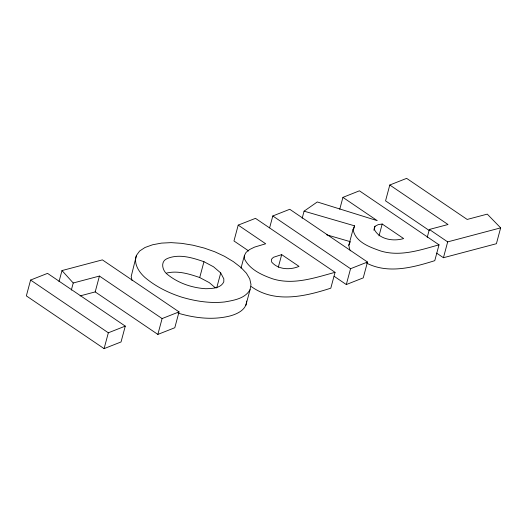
<?xml version="1.0" encoding="UTF-8"?>
<svg xmlns="http://www.w3.org/2000/svg" width="527" height="527" viewBox="0 0 527 527"><rect width="100%" height="100%" fill="white"/><g stroke="black" fill="none" stroke-linecap="round" stroke-linejoin="round"><path stroke-width="0.79" d="M178.007 313.13C194.779 318.104 212.842 320.284 230.009 315.969C237.275 313.967 246.452 309.81 246.61 301.062M245.826 305.476L250.075 289.633L250.99 284.481L249.758 278.888L246.412 273.217L240.958 267.472L233.382 261.655L224.469 256.293L214.759 251.768L204.245 248.072L192.928 245.2L181.624 243.336L171.137 242.637L161.479 243.112L152.639 244.759L145.03 247.479L139.622 251.03L136.427 255.417L131.197 276.471L132.007 280.496M136.427 255.417C133.397 263.829 138.957 272.051 144.978 277.505C155.61 286.504 168.265 292.795 181.466 297.076C195.445 301.24 210.135 303.532 224.713 301.951C233.889 300.311 245.134 298.631 250.075 289.633M30.592 280.048L26.35 295.891L104.096 348.637L121.039 341.957L125.281 326.114L47.535 273.368L30.592 280.048L108.338 332.794L125.281 326.114M59.011 281.655L61.982 270.568L102.383 259.877L179.042 311.892L174.799 327.735L157.856 334.414L95.196 291.905L80.111 295.897M71.323 290.12L73.233 282.992L61.982 270.568M95.196 291.905L99.438 276.062L162.099 318.572L179.042 311.892M104.096 348.637L108.338 332.794M157.856 334.414L162.099 318.572M215.279 287.762L209.298 282.637L199.713 277.551L203.962 261.708C192.388 257.749 179.075 253.527 167.145 258.586C159.912 261.609 162.441 271.01 167.718 274.666C178.455 283.249 192.059 287.867 205.714 288.717C211.992 288.546 220.76 288.46 223.791 281.846L223.837 278.902L220.721 272.94L213.54 266.794L203.962 261.708M216.683 287.992L220.721 272.94M251.181 286.497C274.85 303.664 305.304 296.418 330.804 288.17L335.047 272.327L255.483 218.349L238.204 225.121L233.962 240.964L248.711 250.971M241.004 268.177L244.403 255.503L246.089 252.387L249.495 249.581L254.607 247.091L265.694 243.77L238.204 225.121M269.62 227.848L272.808 215.965L289.751 209.285L367.49 262.031L363.248 277.874L346.305 284.554L334.138 276.3M278.289 267.294L281.688 254.62L299.02 266.379C290.179 270.147 278.375 269.765 271.701 262.117L271.418 259.317L273.375 257.314L281.688 254.62M302.169 218.297L304.079 211.169L317.28 201.96L377.207 220.635L342.925 197.375L339.744 209.259M350.6 250.819L349.711 249.534L348.802 245.272L353.044 229.429L354.572 225.839L304.079 211.169M353.722 229.008L354.572 225.839M346.305 284.554L350.554 268.711L367.49 262.031M373.92 230.266L374.98 226.307L378.261 224.614L382.2 224.021L403.636 238.566C393.471 241.669 378.959 239.522 374.137 229.001L374.98 226.307M436.639 253.125L443.431 257.729L496.408 243.711L500.65 227.868L487.284 214.127L467.179 219.443L406.627 178.363L389.796 185.01L385.553 200.853L429.558 230.707M379.012 235.898L382.2 224.021M427.226 237.374L429.347 229.456L448.022 224.515L389.796 185.01M342.925 197.375L359.414 190.814L439.024 244.818L434.775 260.661C413.109 267.472 388.208 274.185 366.647 263.131M443.431 257.729L447.673 241.886L500.65 227.868M348.802 245.272L350.33 241.682L326.661 234.805M73.233 282.992L99.438 276.062M335.047 272.327C315.054 277.716 293.684 285.252 272.927 278.921C262.057 275.134 249.831 269.719 244.462 258.902L244.403 255.503M439.024 244.818C420.315 250.029 400.362 256.86 380.902 251.056C370.073 247.262 355.356 242.216 353.044 229.429M166.723 273.032C177.862 270.423 189.239 273.915 199.713 277.551M429.347 229.456L447.673 241.886M272.808 215.965L350.554 268.711"/></g></svg>
